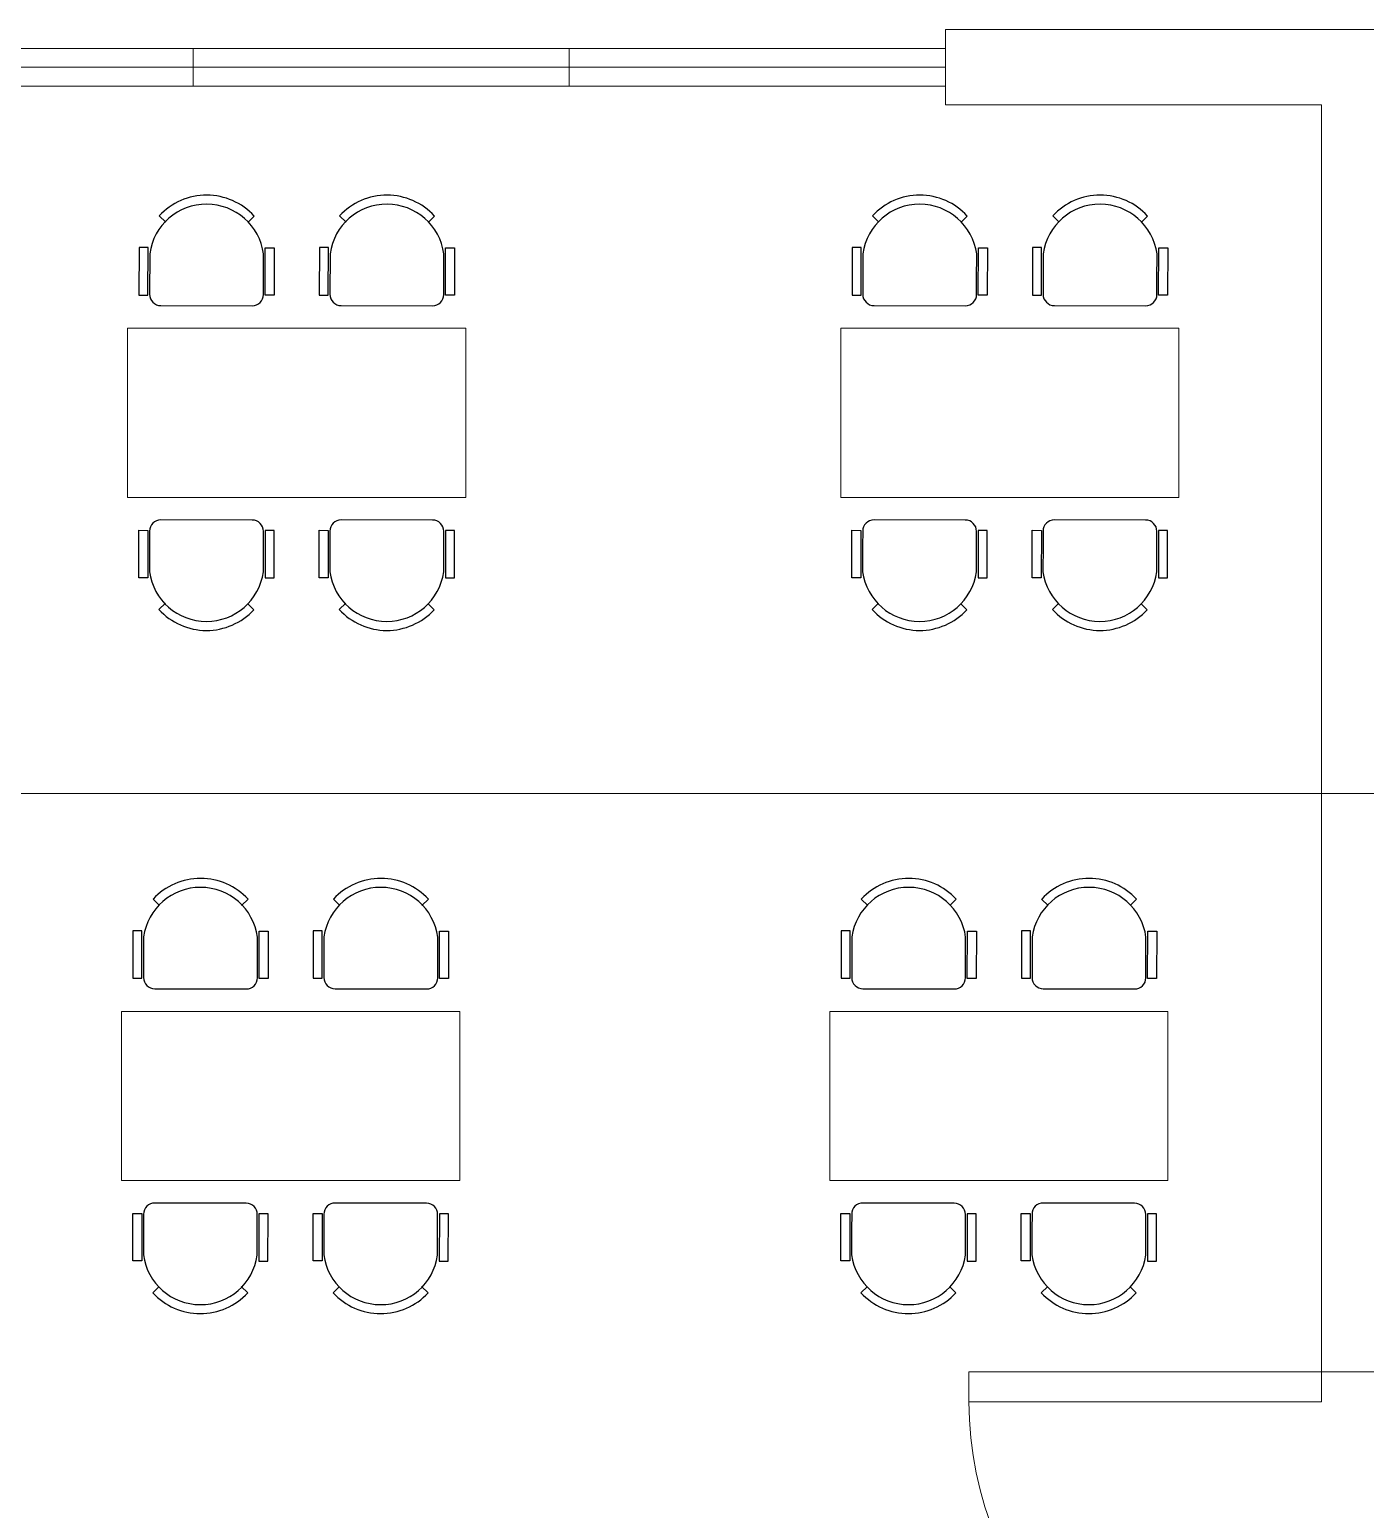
# Model space of a CAD drawing. Header units: inches. Extents: x 4 to 844, y 19 to 530.
# Drawn here: x 24.061 to 27.613, y 181.798 to 185.73 of the extents above; entities that cross this region are included whole.
import ezdxf

# ---------------------------------------------------------------- set-up
doc = ezdxf.new("R2010")
doc.units = ezdxf.units.IN
doc.header["$MEASUREMENT"] = 0
doc.layers.add('DOOR', color=2, linetype='Continuous')
doc.layers.add('FUR', color=6, linetype='Continuous')
doc.layers.add('EJES', color=2, linetype='Continuous', lineweight=100)

# ---------------------------------------------------------------- blocks, each defined once
blk = doc.blocks.new('CH4')
for p, q in [((-181.1, 370.2), (-209.8, 398.1)), ((182.5, 369.5), (211.3, 397.3)), ((-299.4, 257.2), (-299.8, 47.2)), ((-259.4, 257.2), (-299.4, 257.2)), ((-259.8, 47.2), (-259.4, 257.2)), ((-252.1, 230.5), (-252.4, 50.5)), ((252.8, 115.5), (253, 229.5)), ((260.2, 46.2), (260.6, 256.2)), ((260.6, 256.2), (300.6, 256.1)), ((300.6, 256.1), (300.2, 46.1)), ((252.6, 49.5), (252.8, 115.5)), ((-299.8, 47.2), (-259.8, 47.2)), ((-202.5, 0.4), (202.5, -0.4)), ((300.2, 46.1), (260.2, 46.2))]:
    blk.add_line(p, q)
for centre, radius, start, end in [((0.4, 203.7), 286.3, 42.55328, 137.22645), ((0.4, 195), 255, 7.76977, 172.00996), ((-202.4, 50.4), 50, 179.88987, 269.88987), ((202.6, 49.6), 50, 269.88987, 359.88987)]:
    blk.add_arc(centre, radius, start, end)
blk = doc.blocks.new('MEET1')
at = {"layer": 'FUR', "lineweight": 0}
blk.add_lwpolyline([(-750, -375), (-750, 375), (750, 375), (750, -375)], close=True, dxfattribs=at)
for p in [(-400, 475), (400, 475)]:
    blk.add_blockref('CH4', p, dxfattribs=at)
at = {"layer": 'FUR', "lineweight": 0, "rotation": 180}
for p in [(-400, -475), (400, -475)]:
    blk.add_blockref('CH4', p, dxfattribs=at)

msp = doc.modelspace()

# ---------------------------------------------------------------- linework, layer by layer
at = {"color": 40, "lineweight": 0, "true_color": 0xf8d731}
for p, q in [((26.49592, 185.72995), (28.09592, 185.72995)), ((26.49592, 185.52995), (26.49592, 185.72995)), ((26.49592, 185.72995), (28.39556, 185.72995)), ((22.49592, 185.67995), (26.49592, 185.67995)), ((24.49592, 185.57995), (24.49592, 185.67995)), ((25.49592, 185.57995), (25.49592, 185.67995)), ((22.49592, 185.62995), (26.49592, 185.62995)), ((22.49592, 185.57995), (26.49592, 185.57995)), ((27.49592, 182.16343), (27.69592, 182.16343))]:
    msp.add_line(p, q, dxfattribs=at)
at = {"lineweight": 0}
for p, q in [((26.49592, 185.52995), (27.49592, 185.52995)), ((27.49592, 185.52995), (27.49592, 182.12995))]:
    msp.add_line(p, q, dxfattribs=at)
at = {"layer": 'DOOR', "lineweight": 0}
msp.add_lwpolyline([(27.49592, 182.16343), (26.55872, 182.16343), (26.55872, 182.08389), (27.49592, 182.08389)], close=True, dxfattribs=at)
msp.add_arc((27.49592, 182.08389), 0.9372, 180, 270, dxfattribs=at)
at = {"layer": 'EJES', "lineweight": 0}
msp.add_line((54.27351, 183.69993), (15.34874, 183.69993), dxfattribs=at)

# ---------------------------------------------------------------- block references
at = {"lineweight": 0, "xscale": 0.0005992698886655162, "yscale": 0.0005992698886655162, "zscale": 0.0005992698886655162}
for p in [(24.77154, 184.71174), (26.66727, 184.71174), (24.75528, 182.89642), (26.63792, 182.89642)]:
    msp.add_blockref('MEET1', p, dxfattribs=at)

doc.saveas('drawing.dxf')
